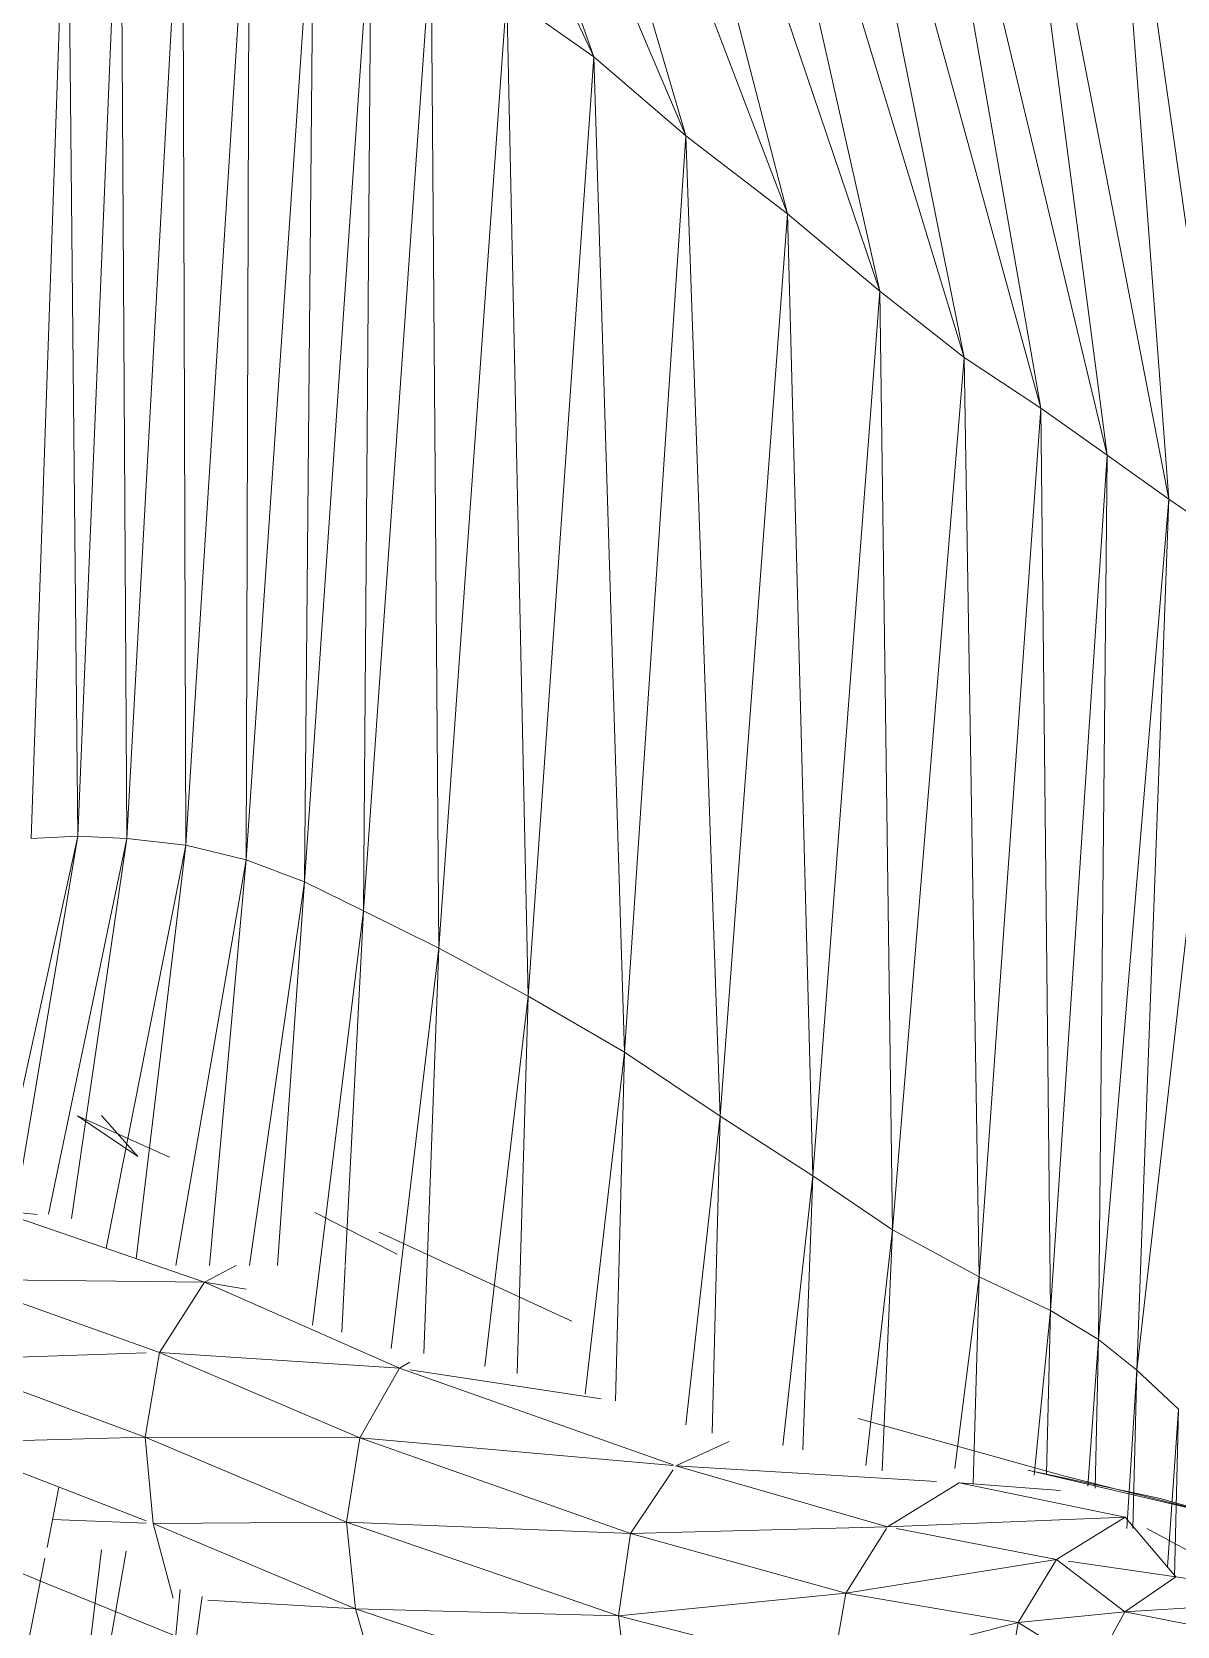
# Model space of a CAD drawing. Header units: millimetres. Extents: x -8546 to 211781, y -3000 to 31870.
# Drawn here: x -4281.7 to -4242.1, y 2636.7 to 2691.9 of the extents above; entities that cross this region are included whole.
import ezdxf

# ---------------------------------------------------------------- set-up
doc = ezdxf.new("R2010")
doc.units = ezdxf.units.MM
doc.layers.add('G-IMPT', color=8, linetype='Continuous', lineweight=9)
doc.layers.add('I-FURN', color=30, linetype='Continuous', lineweight=9)

# ---------------------------------------------------------------- blocks, each defined once
blk = doc.blocks.new('Artificial banana plant 1500mm - Family 4__C1-728657-Begane grond')
at = {"layer": 'G-IMPT'}
for p, q in [((137.179, 62.366), (150.482, 34.175)), ((137.179, 62.366), (150.482, 34.175)), ((141.204, 60.774), (150.482, 34.175)), ((141.204, 60.774), (150.482, 34.175)), ((141.256, 60.754), (153.662, 31.442)), ((141.256, 60.754), (153.662, 31.442)), ((145.642, 59.02), (157.192, 28.733)), ((145.642, 59.02), (157.192, 28.733)), ((145.642, 59.02), (153.662, 31.442)), ((145.642, 59.02), (153.662, 31.442)), ((149.992, 56.69), (160.392, 26.06)), ((149.992, 56.69), (160.392, 26.06)), ((149.992, 56.69), (157.192, 28.733)), ((149.992, 56.69), (157.192, 28.733)), ((153.942, 54.61), (163.312, 23.759)), ((153.942, 54.61), (163.312, 23.759)), ((153.942, 54.61), (160.392, 26.06)), ((153.942, 54.61), (160.392, 26.06)), ((157.462, 52.992), (165.972, 22.005)), ((157.462, 52.992), (165.972, 22.005)), ((157.462, 52.992), (163.312, 23.759)), ((157.462, 52.992), (163.312, 23.759)), ((160.822, 51.414), (168.262, 20.37)), ((160.822, 51.414), (168.262, 20.37)), ((160.822, 51.414), (165.972, 22.005)), ((160.822, 51.414), (165.972, 22.005)), ((164.412, 49.841), (170.402, 18.849)), ((164.412, 49.841), (170.402, 18.849)), ((164.412, 49.841), (168.262, 20.37)), ((164.412, 49.841), (168.262, 20.37)), ((168.192, 48.221), (172.542, 17.366)), ((168.192, 48.221), (172.542, 17.366)), ((168.192, 48.221), (170.402, 18.849)), ((168.192, 48.221), (170.402, 18.849)), ((132.242, 43.307), (130.982, 7.088)), ((132.242, 43.307), (130.982, 7.088)), ((132.242, 43.307), (132.602, 7.171)), ((132.242, 43.307), (132.602, 7.171)), ((134.082, 42.941), (132.602, 7.171)), ((134.082, 42.941), (132.602, 7.171)), ((134.082, 42.941), (134.302, 7.09)), ((134.082, 42.941), (134.302, 7.09)), ((136.232, 42.392), (134.302, 7.09)), ((136.232, 42.392), (134.302, 7.09)), ((136.232, 42.392), (136.342, 6.85)), ((136.232, 42.392), (136.342, 6.85)), ((136.342, 6.85), (138.542, 41.638)), ((136.342, 6.85), (138.542, 41.638)), ((138.542, 41.638), (138.432, 6.343)), ((138.542, 41.638), (138.432, 6.343)), ((140.772, 40.605), (138.432, 6.343)), ((140.772, 40.605), (138.432, 6.343)), ((140.772, 40.605), (140.452, 5.58)), ((140.772, 40.605), (140.452, 5.58)), ((142.772, 39.404), (140.452, 5.58)), ((142.772, 39.404), (140.452, 5.58)), ((142.772, 39.404), (142.502, 4.578)), ((142.772, 39.404), (142.502, 4.578)), ((144.842, 37.968), (142.502, 4.578)), ((144.842, 37.968), (142.502, 4.578)), ((144.842, 37.968), (145.112, 3.28)), ((144.842, 37.968), (145.112, 3.28)), ((147.462, 36.298), (145.112, 3.28)), ((147.462, 36.298), (145.112, 3.28)), ((150.482, 34.175), (147.462, 36.298)), ((150.482, 34.175), (147.462, 36.298)), ((147.462, 36.298), (148.202, 1.623)), ((147.462, 36.298), (148.202, 1.623)), ((150.482, 34.175), (148.202, 1.623)), ((150.482, 34.175), (148.202, 1.623)), ((153.662, 31.442), (150.482, 34.175)), ((153.662, 31.442), (150.482, 34.175)), ((150.482, 34.175), (151.542, -0.324)), ((150.482, 34.175), (151.542, -0.324)), ((153.662, 31.442), (151.542, -0.324)), ((153.662, 31.442), (151.542, -0.324)), ((157.192, 28.733), (153.662, 31.442)), ((157.192, 28.733), (153.662, 31.442)), ((153.662, 31.442), (154.862, -2.539)), ((153.662, 31.442), (154.862, -2.539)), ((157.192, 28.733), (154.862, -2.539)), ((157.192, 28.733), (154.862, -2.539)), ((160.392, 26.06), (157.192, 28.733)), ((160.392, 26.06), (157.192, 28.733)), ((157.192, 28.733), (158.062, -4.607)), ((157.192, 28.733), (158.062, -4.607)), ((160.392, 26.06), (158.062, -4.607)), ((160.392, 26.06), (158.062, -4.607)), ((163.312, 23.759), (160.392, 26.06)), ((163.312, 23.759), (160.392, 26.06)), ((160.392, 26.06), (160.822, -6.478)), ((160.392, 26.06), (160.822, -6.478)), ((163.312, 23.759), (160.822, -6.478)), ((163.312, 23.759), (160.822, -6.478)), ((165.972, 22.005), (163.312, 23.759)), ((165.972, 22.005), (163.312, 23.759)), ((163.312, 23.759), (163.832, -8.11)), ((163.312, 23.759), (163.832, -8.11)), ((165.972, 22.005), (163.832, -8.11)), ((165.972, 22.005), (163.832, -8.11)), ((168.262, 20.37), (165.972, 22.005)), ((168.262, 20.37), (165.972, 22.005)), ((165.972, 22.005), (166.302, -9.279)), ((165.972, 22.005), (166.302, -9.279)), ((168.262, 20.37), (166.302, -9.279)), ((168.262, 20.37), (166.302, -9.279)), ((168.262, 20.37), (167.962, -10.282)), ((168.262, 20.37), (167.962, -10.282)), ((170.402, 18.849), (168.262, 20.37)), ((170.402, 18.849), (168.262, 20.37)), ((170.402, 18.849), (167.962, -10.282)), ((170.402, 18.849), (167.962, -10.282)), ((170.402, 18.849), (169.292, -11.349)), ((170.402, 18.849), (169.292, -11.349)), ((172.542, 17.366), (170.402, 18.849)), ((172.542, 17.366), (170.402, 18.849)), ((172.542, 17.366), (169.292, -11.349)), ((172.542, 17.366), (169.292, -11.349)), ((129.755, -5.804), (132.602, 7.171)), ((129.755, -5.804), (132.602, 7.171)), ((130.562, -5.049), (132.602, 7.171)), ((130.562, -5.049), (132.602, 7.171)), ((132.602, 7.171), (130.982, 7.088)), ((132.602, 7.171), (130.982, 7.088)), ((131.582, -5.935), (134.302, 7.09)), ((131.582, -5.935), (134.302, 7.09)), ((132.379, -6.083), (134.302, 7.09)), ((132.379, -6.083), (134.302, 7.09)), ((134.302, 7.09), (132.602, 7.171)), ((134.302, 7.09), (132.602, 7.171)), ((133.584, -7.12), (136.342, 6.85)), ((133.584, -7.12), (136.342, 6.85)), ((134.302, 7.09), (136.342, 6.85)), ((134.302, 7.09), (136.342, 6.85)), ((136.342, 6.85), (134.629, -7.48)), ((136.342, 6.85), (134.629, -7.48)), ((136.342, 6.85), (138.432, 6.343)), ((136.342, 6.85), (138.432, 6.343)), ((135.994, -7.719), (138.432, 6.343)), ((135.994, -7.719), (138.432, 6.343)), ((138.432, 6.343), (137.16, -7.719)), ((138.432, 6.343), (137.16, -7.719)), ((138.432, 6.343), (140.452, 5.58)), ((138.432, 6.343), (140.452, 5.58)), ((138.554, -7.719), (140.452, 5.58)), ((138.554, -7.719), (140.452, 5.58)), ((139.519, -7.719), (140.452, 5.58)), ((139.519, -7.719), (140.452, 5.58)), ((142.502, 4.578), (140.452, 5.58)), ((142.502, 4.578), (140.452, 5.58)), ((140.729, -9.784), (142.502, 4.578)), ((140.729, -9.784), (142.502, 4.578)), ((141.866, -7.719), (142.502, 4.578)), ((141.866, -7.719), (142.502, 4.578)), ((145.112, 3.28), (142.502, 4.578)), ((145.112, 3.28), (142.502, 4.578)), ((143.458, -10.593), (145.112, 3.28)), ((143.458, -10.593), (145.112, 3.28)), ((144.59, -10.766), (145.112, 3.28)), ((144.59, -10.766), (145.112, 3.28)), ((148.202, 1.623), (145.112, 3.28)), ((148.202, 1.623), (145.112, 3.28)), ((146.709, -11.215), (148.202, 1.623)), ((146.709, -11.215), (148.202, 1.623)), ((147.824, -11.46), (148.202, 1.623)), ((147.824, -11.46), (148.202, 1.623)), ((151.542, -0.324), (148.202, 1.623)), ((151.542, -0.324), (148.202, 1.623)), ((150.183, -12.174), (151.542, -0.324)), ((150.183, -12.174), (151.542, -0.324)), ((151.235, -12.406), (151.542, -0.324)), ((151.235, -12.406), (151.542, -0.324)), ((154.862, -2.539), (151.542, -0.324)), ((154.862, -2.539), (151.542, -0.324)), ((132.592, -2.527), (134.682, -3.933)), ((132.592, -2.527), (134.682, -3.933)), ((132.592, -2.527), (135.782, -3.957)), ((132.592, -2.527), (135.782, -3.957)), ((133.422, -2.521), (134.682, -3.933)), ((133.422, -2.521), (134.682, -3.933)), ((153.665, -13.243), (154.862, -2.539)), ((153.665, -13.243), (154.862, -2.539)), ((154.579, -13.531), (154.862, -2.539)), ((154.579, -13.531), (154.862, -2.539)), ((158.062, -4.607), (154.862, -2.539)), ((158.062, -4.607), (154.862, -2.539)), ((157.029, -13.957), (158.062, -4.607)), ((157.029, -13.957), (158.062, -4.607)), ((157.723, -14.101), (158.062, -4.607)), ((157.723, -14.101), (158.062, -4.607)), ((160.822, -6.478), (158.062, -4.607)), ((160.822, -6.478), (158.062, -4.607)), ((129.762, -5.804), (131.192, -5.944)), ((129.762, -5.804), (131.192, -5.944)), ((129.762, -5.804), (136.992, -8.295)), ((129.762, -5.804), (136.992, -8.295)), ((143.672, -7.32), (140.812, -5.877)), ((143.032, -6.562), (149.722, -9.65)), ((143.032, -6.562), (149.722, -9.65)), ((159.909, -14.642), (160.822, -6.478)), ((159.909, -14.642), (160.822, -6.478)), ((160.468, -14.83), (160.822, -6.478)), ((160.468, -14.83), (160.822, -6.478)), ((163.832, -8.11), (160.822, -6.478)), ((163.832, -8.11), (160.822, -6.478)), ((138.088, -7.719), (136.992, -8.295)), ((138.088, -7.719), (136.992, -8.295)), ((128.312, -8.19), (136.992, -8.295)), ((128.312, -8.19), (136.992, -8.295)), ((128.312, -8.19), (135.432, -10.732)), ((128.312, -8.19), (135.432, -10.732)), ((141.746, -10.024), (141.864, -7.751)), ((141.746, -10.024), (141.864, -7.751)), ((162.982, -14.748), (163.832, -8.11)), ((162.982, -14.748), (163.832, -8.11)), ((163.625, -15.281), (163.832, -8.11)), ((163.625, -15.281), (163.832, -8.11)), ((166.302, -9.279), (163.832, -8.11)), ((166.302, -9.279), (163.832, -8.11)), ((136.992, -8.295), (135.432, -10.732)), ((136.992, -8.295), (135.432, -10.732)), ((136.992, -8.295), (138.438, -8.532)), ((136.992, -8.295), (138.438, -8.532)), ((136.992, -8.295), (143.752, -11.278)), ((136.992, -8.295), (143.752, -11.278)), ((165.735, -14.983), (166.302, -9.279)), ((165.735, -14.983), (166.302, -9.279)), ((166.167, -14.941), (166.302, -9.279)), ((166.167, -14.941), (166.302, -9.279)), ((167.962, -10.282), (166.302, -9.279)), ((167.962, -10.282), (166.302, -9.279)), ((167.596, -15.365), (167.962, -10.282)), ((167.596, -15.365), (167.962, -10.282)), ((167.843, -15.434), (167.962, -10.282)), ((167.843, -15.434), (167.962, -10.282)), ((169.292, -11.349), (167.962, -10.282)), ((169.292, -11.349), (167.962, -10.282)), ((127.722, -10.991), (134.973, -10.747)), ((127.722, -10.991), (134.973, -10.747)), ((127.722, -10.991), (134.932, -13.662)), ((127.722, -10.991), (134.932, -13.662)), ((135.432, -10.732), (134.932, -13.662)), ((135.432, -10.732), (134.932, -13.662)), ((135.432, -10.732), (143.752, -11.278)), ((135.432, -10.732), (143.752, -11.278)), ((135.432, -10.732), (142.372, -13.692)), ((135.432, -10.732), (142.372, -13.692)), ((143.752, -11.278), (142.372, -13.692)), ((143.752, -11.278), (142.372, -13.692)), ((144.1, -11.065), (143.752, -11.278)), ((144.1, -11.065), (143.752, -11.278)), ((143.752, -11.278), (153.227, -14.62)), ((143.752, -11.278), (153.227, -14.62)), ((144.1, -11.33), (150.735, -12.34)), ((144.1, -11.33), (150.735, -12.34)), ((168.947, -16.837), (169.292, -11.349)), ((168.947, -16.837), (169.292, -11.349)), ((169.155, -16.837), (169.292, -11.349)), ((169.155, -16.837), (169.292, -11.349)), ((170.732, -12.693), (169.292, -11.349)), ((170.732, -12.693), (169.292, -11.349)), ((170.353, -18.162), (170.732, -12.693)), ((170.353, -18.162), (170.732, -12.693)), ((170.594, -18.504), (170.732, -12.693)), ((170.594, -18.504), (170.732, -12.693)), ((159.642, -13.02), (166.752, -15.006)), ((127.952, -13.856), (134.932, -13.662)), ((127.952, -13.856), (134.932, -13.662)), ((134.932, -13.662), (135.212, -16.657)), ((134.932, -13.662), (135.212, -16.657)), ((134.932, -13.662), (142.372, -13.692)), ((134.932, -13.662), (142.372, -13.692)), ((134.932, -13.662), (141.912, -16.611)), ((134.932, -13.662), (141.912, -16.611)), ((142.372, -13.692), (141.912, -16.611)), ((142.372, -13.692), (141.912, -16.611)), ((142.372, -13.692), (153.227, -14.645)), ((142.372, -13.692), (153.227, -14.645)), ((142.372, -13.692), (151.752, -17.005)), ((142.372, -13.692), (151.752, -17.005)), ((155.166, -13.81), (153.322, -14.654)), ((155.166, -13.81), (153.322, -14.654)), ((127.952, -13.856), (134.973, -16.564)), ((127.952, -13.856), (134.973, -16.564)), ((153.227, -14.796), (151.752, -17.005)), ((153.227, -14.796), (151.752, -17.005)), ((153.322, -14.654), (162.354, -15.197)), ((153.322, -14.654), (162.354, -15.197)), ((153.322, -14.654), (160.652, -16.777)), ((153.322, -14.654), (160.652, -16.777)), ((165.512, -14.813), (172.022, -16.335)), ((165.512, -14.813), (172.022, -16.335)), ((165.512, -14.813), (170.102, -15.789)), ((165.512, -14.813), (170.102, -15.789)), ((131.536, -17.493), (131.95, -15.398)), ((131.536, -17.493), (131.95, -15.398)), ((163.132, -15.244), (160.652, -16.777)), ((163.132, -15.244), (160.652, -16.777)), ((163.132, -15.244), (166.642, -15.518)), ((163.132, -15.244), (166.642, -15.518)), ((163.132, -15.244), (168.892, -16.435)), ((163.132, -15.244), (168.892, -16.435)), ((166.752, -15.006), (171.481, -16.198)), ((166.752, -15.006), (171.481, -16.198)), ((172.022, -16.335), (170.102, -15.789)), ((172.022, -16.335), (170.102, -15.789)), ((131.729, -16.515), (134.973, -16.647)), ((131.729, -16.515), (134.973, -16.647)), ((160.652, -16.777), (168.892, -16.435)), ((160.652, -16.777), (168.892, -16.435)), ((168.892, -16.435), (166.512, -17.902)), ((168.892, -16.435), (166.512, -17.902)), ((168.892, -16.435), (170.642, -18.504)), ((168.892, -16.435), (170.642, -18.504)), ((135.212, -16.657), (141.912, -16.611)), ((135.212, -16.657), (141.912, -16.611)), ((135.212, -16.657), (135.902, -19.251)), ((135.212, -16.657), (135.902, -19.251)), ((135.212, -16.657), (142.222, -19.62)), ((135.212, -16.657), (142.222, -19.62)), ((141.912, -16.611), (142.222, -19.62)), ((141.912, -16.611), (142.222, -19.62)), ((141.912, -16.611), (151.752, -17.005)), ((141.912, -16.611), (151.752, -17.005)), ((141.912, -16.611), (151.332, -19.856)), ((141.912, -16.611), (151.332, -19.856)), ((151.752, -17.005), (151.332, -19.856)), ((151.752, -17.005), (151.332, -19.856)), ((151.752, -17.005), (160.652, -16.777)), ((151.752, -17.005), (160.652, -16.777)), ((151.752, -17.005), (159.212, -19.068)), ((151.752, -17.005), (159.212, -19.068)), ((160.614, -16.837), (159.212, -19.068)), ((160.614, -16.837), (159.212, -19.068)), ((160.968, -16.837), (166.512, -17.902)), ((160.968, -16.837), (166.512, -17.902)), ((169.64, -16.837), (171.481, -17.828)), ((169.64, -16.837), (171.481, -17.828)), ((133.422, -17.571), (131.502, -33.631)), ((133.422, -17.571), (131.502, -33.631)), ((131.502, -33.631), (134.279, -17.613)), ((131.502, -33.631), (134.279, -17.613)), ((128.372, -33.524), (131.464, -17.861)), ((128.372, -33.524), (131.464, -17.861)), ((130.152, -18.168), (131.482, -18.725)), ((130.152, -18.168), (131.482, -18.725)), ((159.212, -19.068), (166.512, -17.902)), ((159.212, -19.068), (166.512, -17.902)), ((166.512, -17.902), (165.182, -20.091)), ((166.512, -17.902), (165.182, -20.091)), ((166.512, -17.902), (168.882, -19.717)), ((166.512, -17.902), (168.882, -19.717)), ((166.917, -17.961), (170.642, -18.504)), ((166.917, -17.961), (170.642, -18.504)), ((131.482, -18.725), (136.712, -20.857)), ((131.482, -18.725), (136.712, -20.857)), ((170.642, -18.504), (168.882, -19.717)), ((170.642, -18.504), (168.882, -19.717)), ((170.642, -18.504), (175.752, -19.29)), ((170.642, -18.504), (175.752, -19.29)), ((136.145, -18.94), (134.752, -34.349)), ((136.145, -18.94), (134.752, -34.349)), ((134.752, -34.349), (136.916, -19.193)), ((134.752, -34.349), (136.916, -19.193)), ((137.108, -19.321), (142.222, -19.62)), ((137.108, -19.321), (142.222, -19.62)), ((151.332, -19.856), (159.212, -19.068)), ((151.332, -19.856), (159.212, -19.068)), ((159.212, -19.068), (158.742, -21.757)), ((159.212, -19.068), (158.742, -21.757)), ((159.212, -19.068), (165.182, -20.091)), ((159.212, -19.068), (165.182, -20.091)), ((168.882, -19.717), (175.752, -19.29)), ((168.882, -19.717), (175.752, -19.29)), ((142.222, -19.62), (142.982, -22.27)), ((142.222, -19.62), (142.982, -22.27)), ((142.222, -19.62), (151.332, -19.856)), ((142.222, -19.62), (151.332, -19.856)), ((142.222, -19.62), (151.692, -22.785)), ((142.222, -19.62), (151.692, -22.785)), ((151.332, -19.856), (151.692, -22.785)), ((151.332, -19.856), (151.692, -22.785)), ((151.332, -19.856), (158.742, -21.757)), ((151.332, -19.856), (158.742, -21.757)), ((165.182, -20.091), (168.882, -19.717)), ((165.182, -20.091), (168.882, -19.717)), ((168.882, -19.717), (167.792, -21.708)), ((168.882, -19.717), (167.792, -21.708)), ((168.882, -19.717), (172.912, -20.517)), ((168.882, -19.717), (172.912, -20.517)), ((158.742, -21.757), (165.182, -20.091)), ((158.742, -21.757), (165.182, -20.091)), ((165.182, -20.091), (164.742, -22.62)), ((165.182, -20.091), (164.742, -22.62)), ((165.182, -20.091), (167.792, -21.708)), ((165.182, -20.091), (167.792, -21.708))]:
    blk.add_line(p, q, dxfattribs=at)
blk = doc.blocks.new('Artificial banana plant 1500mm - Family 4__C2-728658-Begane grond')
blk.add_blockref('Artificial banana plant 1500mm - Family 4__C1-728657-Begane grond', (0, 0))
blk = doc.blocks.new('Artificial banana plant 1500mm - Family 4-728656-Begane grond')
blk.add_blockref('Artificial banana plant 1500mm - Family 4__C2-728658-Begane grond', (0, 0))
blk = doc.blocks.new('Artificial banana plant 1500mm - Ny märkning-728662-Begane grond')
blk.add_blockref('Artificial banana plant 1500mm - Family 4-728656-Begane grond', (0, 0))

msp = doc.modelspace()

# ---------------------------------------------------------------- block references
at = {"layer": 'I-FURN'}
msp.add_blockref('Artificial banana plant 1500mm - Ny märkning-728662-Begane grond', (-4412.758, 2656.875), dxfattribs=at)

doc.saveas('drawing.dxf')
